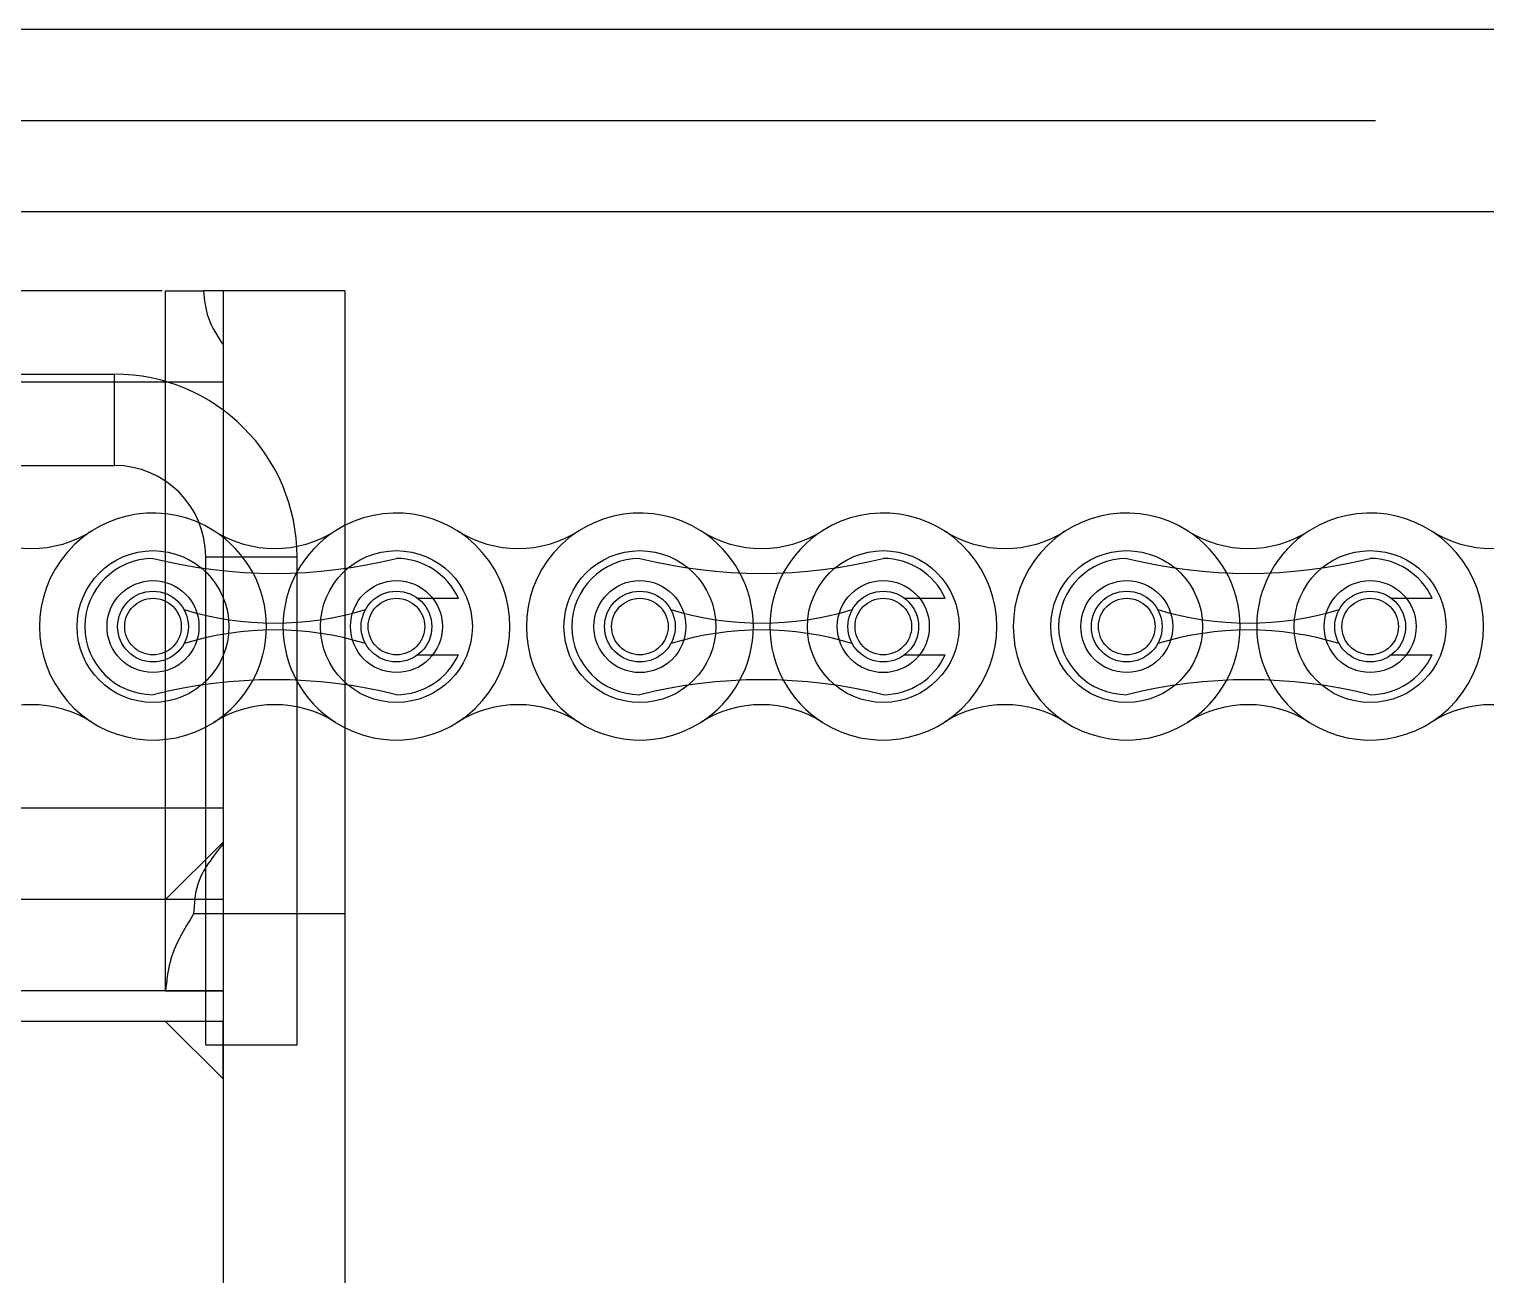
# Model space of a CAD drawing. Header units: metres. Extents: x 0 to 21025, y 0 to 14850.
# Drawn here: x 2910.1 to 2986.1, y 13724.2 to 13789.1 of the extents above; entities that cross this region are included whole.
import ezdxf

# ---------------------------------------------------------------- set-up
doc = ezdxf.new("R2010")
doc.units = ezdxf.units.M
doc.header["$LTSCALE"] = 25
doc.linetypes.add('DASHDOT', pattern=[25.4, 12.7, -6.35, 0, -6.35])
doc.linetypes.add('HIDDEN2', pattern=[4.7625, 3.175, -1.5875])
for name, color, linetype in [('SFU', 3, 'DASHDOT'), ('SL4', 4, 'Continuous'), ('ST1', 7, 'HIDDEN2')]:
    doc.layers.add(name, color=color, linetype=linetype)

msp = doc.modelspace()

# ---------------------------------------------------------------- linework, layer by layer
at = {"layer": 'SFU'}
for p, q in [((2909.526, 13771.136), (2914.526, 13771.136)), ((2914.526, 13766.373), (2914.526, 13771.136)), ((2909.526, 13766.373), (2914.526, 13766.373)), ((2919.289, 13761.611), (2924.051, 13761.611)), ((2919.289, 13736.136), (2919.289, 13761.611)), ((2924.051, 13736.136), (2924.051, 13761.611)), ((2924.051, 13736.136), (2919.289, 13736.136))]:
    msp.add_line(p, q, dxfattribs=at)
for radius in [9.525, 4.762]:
    msp.add_arc((2914.526, 13761.611), radius, 0, 90, dxfattribs=at)
at = {"layer": 'SL4'}
for p, q in [((2827.538, 13789.133), (3543.761, 13789.133)), ((3543.761, 13779.608), (2839.385, 13779.608)), ((2917.018, 13775.483), (2843.708, 13775.483)), ((2917.193, 13770.726), (2917.193, 13775.483)), ((2920.193, 13775.483), (2919.163, 13775.483)), ((2920.193, 13775.483), (2920.193, 13772.664)), ((2926.543, 13775.483), (2920.193, 13775.483)), ((2920.193, 13775.483), (2920.193, 13742.983)), ((2926.543, 13775.483), (2926.543, 13742.983)), ((2917.193, 13770.726), (2848.218, 13770.726)), ((2920.193, 13770.726), (2917.193, 13770.726)), ((2917.193, 13748.496), (2917.193, 13770.726)), ((2917.193, 13748.496), (2865.193, 13748.496)), ((2917.193, 13743.733), (2917.193, 13748.496)), ((2920.193, 13748.496), (2917.193, 13748.496)), ((2917.193, 13743.733), (2920.193, 13746.733)), ((2920.193, 13746.643), (2920.193, 13742.983)), ((2917.193, 13743.733), (2866.733, 13743.733)), ((2917.193, 13738.976), (2917.193, 13743.733)), ((2920.193, 13742.983), (2918.656, 13742.983)), ((2920.193, 13742.983), (2920.193, 13738.976)), ((2926.543, 13742.983), (2920.193, 13742.983)), ((2920.193, 13742.983), (2920.193, 13631.283)), ((2926.543, 13742.983), (2926.543, 13631.283)), ((2920.193, 13738.976), (2869.024, 13738.976)), ((2917.193, 13738.976), (2920.193, 13738.976)), ((2920.193, 13738.976), (2920.193, 13737.383)), ((2920.193, 13737.383), (2869.736, 13737.383)), ((2917.193, 13737.383), (2920.193, 13734.383)), ((2920.193, 13737.383), (2917.193, 13737.383)), ((2920.193, 13734.383), (2920.193, 13737.383))]:
    msp.add_line(p, q, dxfattribs=at)
for points, knots in [([(2917.193, 13775.483), (2917.258, 13775.483), (2917.389, 13775.483), (2918.188, 13775.483), (2918.835, 13775.483), (2919.163, 13775.483)], [0, 0, 0, 0, 0.331384, 0.661532, 1, 1, 1, 1]), ([(2919.163, 13775.483), (2919.213, 13775.006), (2919.316, 13774.022), (2919.895, 13773.126), (2920.193, 13772.664)], [0, 0, 0, 0, 0.485291, 1, 1, 1, 1]), ([(2920.193, 13746.643), (2919.653, 13745.96), (2918.747, 13744.816), (2918.682, 13743.511), (2918.656, 13742.983)], [0, 0, 0, 0, 0.595978, 1, 1, 1, 1]), ([(2918.656, 13742.983), (2918.158, 13742.175), (2917.39, 13740.927), (2917.244, 13739.484), (2917.193, 13738.976)], [0, 0, 0, 0, 0.648144, 1, 1, 1, 1])]:
    msp.add_open_spline(points, degree=3, knots=knots, dxfattribs=at)
at = {"layer": 'ST1'}
for p, q in [((2543.761, 13784.371), (3543.761, 13784.371)), ((3543.761, 13779.608), (2543.761, 13779.608)), ((2920.193, 13770.726), (2625.435, 13770.726)), ((2920.193, 13770.726), (2917.193, 13770.726)), ((2930.343, 13759.449), (2932.466, 13759.449)), ((2955.743, 13759.449), (2957.866, 13759.449)), ((2981.143, 13759.449), (2983.266, 13759.449)), ((2930.343, 13756.497), (2932.466, 13756.497)), ((2955.743, 13756.497), (2957.866, 13756.497)), ((2981.143, 13756.497), (2983.266, 13756.497)), ((2920.193, 13748.496), (2620.193, 13748.496)), ((2920.193, 13748.496), (2917.193, 13748.496)), ((2920.193, 13743.733), (2917.193, 13743.733)), ((2917.193, 13738.976), (2630.193, 13738.976))]:
    msp.add_line(p, q, dxfattribs=at)
for centre, radius in [((2916.536, 13757.973), 3.96), ((2929.236, 13757.973), 3.96), ((2941.936, 13757.973), 3.96), ((2954.636, 13757.973), 3.96), ((2967.336, 13757.973), 3.96), ((2980.036, 13757.973), 3.96), ((2916.536, 13757.973), 2.398), ((2916.536, 13757.973), 1.845), ((2929.236, 13757.973), 2.398), ((2929.236, 13757.973), 1.845), ((2941.936, 13757.973), 2.399), ((2941.936, 13757.973), 1.845), ((2954.636, 13757.973), 2.399), ((2954.636, 13757.973), 1.845), ((2967.336, 13757.973), 2.398), ((2967.336, 13757.973), 1.845), ((2980.036, 13757.973), 2.398), ((2980.036, 13757.973), 1.845), ((2916.536, 13757.973), 1.476), ((2929.236, 13757.973), 1.476), ((2941.936, 13757.973), 1.476), ((2954.636, 13757.973), 1.476), ((2967.336, 13757.973), 1.476), ((2980.036, 13757.973), 1.476)]:
    msp.add_circle(centre, radius, dxfattribs=at)
for centre, radius, start, end in [((2916.536, 13757.973), 5.92, 57.56669, 302.43331), ((2929.236, 13757.973), 5.92, 237.56669, 122.43331), ((2941.936, 13757.973), 5.92, 57.56669, 302.43331), ((2954.636, 13757.973), 5.92, 237.56669, 122.43331), ((2967.336, 13757.973), 5.92, 57.56669, 302.43331), ((2980.036, 13757.973), 5.92, 237.56669, 122.43331), ((2910.186, 13767.966), 5.92, 237.56669, 302.43331), ((2922.886, 13767.966), 5.92, 237.56669, 302.43331), ((2916.536, 13757.973), 5.92, 302.43326, 57.56674), ((2929.236, 13757.973), 5.92, 122.43326, 237.56674), ((2935.586, 13767.966), 5.92, 237.56669, 302.43331), ((2948.286, 13767.966), 5.92, 237.56669, 302.43331), ((2941.936, 13757.973), 5.92, 302.43326, 57.56674), ((2954.636, 13757.973), 5.92, 122.43326, 237.56674), ((2960.986, 13767.966), 5.92, 237.56669, 302.43331), ((2973.686, 13767.966), 5.92, 237.56669, 302.43331), ((2967.336, 13757.973), 5.92, 302.43326, 57.56674), ((2980.036, 13757.973), 5.92, 122.43326, 237.56674), ((2986.386, 13767.966), 5.92, 237.56669, 302.43331), ((2916.536, 13757.973), 3.552, 90, 270), ((2922.886, 13787.07), 26.322, 256.04015, 283.95985), ((2929.236, 13757.973), 3.552, 24.55336, 90), ((2941.936, 13757.973), 3.552, 90, 270), ((2948.286, 13787.07), 26.322, 256.04015, 283.95985), ((2954.636, 13757.973), 3.552, 24.55336, 90), ((2967.336, 13757.973), 3.552, 90, 270), ((2973.686, 13787.07), 26.322, 256.04015, 283.95985), ((2980.036, 13757.973), 3.552, 24.55336, 90), ((2922.886, 13774.326), 16.175, 252.993, 287.007), ((2948.286, 13774.326), 16.175, 252.993, 287.007), ((2973.686, 13774.326), 16.175, 252.993, 287.007), ((2922.886, 13741.621), 16.175, 72.993, 107.007), ((2948.286, 13741.621), 16.175, 72.993, 107.007), ((2973.686, 13741.621), 16.175, 72.993, 107.007), ((2929.236, 13757.973), 3.552, 270, 335.44664), ((2954.636, 13757.973), 3.552, 270, 335.44664), ((2980.036, 13757.973), 3.552, 270, 335.44664), ((2922.886, 13728.877), 26.322, 76.04015, 103.95985), ((2948.286, 13728.877), 26.322, 76.04015, 103.95985), ((2973.686, 13728.877), 26.322, 76.04015, 103.95985), ((2910.186, 13747.98), 5.92, 57.56669, 122.43331), ((2922.886, 13747.98), 5.92, 57.56669, 122.43331), ((2935.586, 13747.98), 5.92, 57.56669, 122.43331), ((2948.286, 13747.98), 5.92, 57.56669, 122.43331), ((2960.986, 13747.98), 5.92, 57.56669, 122.43331), ((2973.686, 13747.98), 5.92, 57.56669, 122.43331), ((2986.386, 13747.98), 5.92, 57.56669, 122.43331)]:
    msp.add_arc(centre, radius, start, end, dxfattribs=at)

doc.saveas('drawing.dxf')
